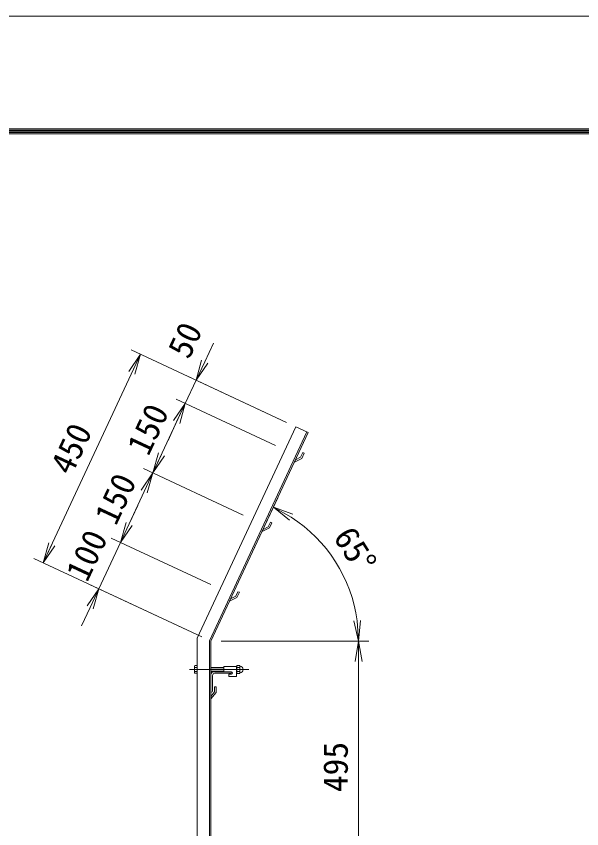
# Model space of a CAD drawing. Units: millimetres at full size. Extents: x -4200 to 4200, y -2970 to 2970.
# Drawn here: x 354 to 1459, y 1381 to 2970 of the extents above; entities that cross this region are included whole.
import ezdxf
from ezdxf.enums import TextEntityAlignment as Align

# ---------------------------------------------------------------- set-up
doc = ezdxf.new("R2010")
doc.units = ezdxf.units.MM
doc.header["$LTSCALE"] = 10
doc.linetypes.add('USER1', pattern=[50.8, 31.75, -6.35, 6.35, -6.35])
for name, color, linetype, lineweight in [('0-0_D-STR1', 1, 'Continuous', 18), ('0-1_D-BMK', 2, 'USER1', 13), ('0-2_D-STR-DIM', 7, 'Continuous', 13), ('0-3_D-STR3', 3, 'Continuous', 13), ('0-8_0', 7, 'Continuous', 18), ('0-B_D-TTL', 7, 'Continuous', 18)]:
    doc.layers.add(name, color=color, linetype=linetype, lineweight=lineweight)
doc.styles.add('ＭＳ ゴシック', font='')
doc.styles.get('ＭＳ ゴシック').set_extended_font_data('MS Gothic')

# ---------------------------------------------------------------- blocks, each defined once
blk = doc.blocks.new('_Open')
at = {"layer": '0-8_0'}
blk.add_line((-10, 1.667), (0, 0), dxfattribs=at)
blk.add_lwpolyline([(-10, -1.667), (0, 0), (-10, 0)], dxfattribs=at)

msp = doc.modelspace()

# ---------------------------------------------------------------- linework, layer by layer
at = {"layer": '0-0_D-STR1'}
for p, q in [((899.99, 2167.41), (707.28, 1754.15)), ((924.46, 2156), (899.99, 2167.41)), ((921.74, 2157.27), (731.28, 1748.83)), ((924.46, 2156), (734.28, 1748.16)), ((913.84, 2116.68), (909.67, 2107.73)), ((916.56, 2115.41), (911.91, 2105.44)), ((913.84, 2116.68), (916.56, 2115.41)), ((911.91, 2105.44), (897.57, 2098.34)), ((899.5, 2102.48), (897.57, 2098.34)), ((909.67, 2107.73), (899.5, 2102.48)), ((846.28, 1971.78), (836.11, 1966.54)), ((850.45, 1980.73), (846.28, 1971.78)), ((853.17, 1979.46), (848.52, 1969.5)), ((850.45, 1980.73), (853.17, 1979.46)), ((848.52, 1969.5), (834.18, 1962.39)), ((836.11, 1966.54), (834.18, 1962.39)), ((787.06, 1844.79), (782.88, 1835.83)), ((789.78, 1843.52), (785.13, 1833.55)), ((787.06, 1844.79), (789.78, 1843.52)), ((785.13, 1833.55), (770.78, 1826.45)), ((772.72, 1830.59), (770.78, 1826.45)), ((782.88, 1835.83), (772.72, 1830.59)), ((707.28, -411.84), (707.28, 1754.15)), ((731.28, -411.84), (731.28, 1748.83)), ((734.28, -411.84), (734.28, 1748.16)), ((774.28, 1688.16), (739.28, 1688.16)), ((772.28, 1685.16), (741.78, 1685.16)), ((774.28, 1687.16), (774.28, 1688.16)), ((734.28, 1683.16), (734.28, 1648.16)), ((737.28, 1680.66), (737.28, 1650.16)), ((741.28, 1658.54), (741.28, 1648.66)), ((741.28, 1648.66), (734.28, 1639.61)), ((735.28, 1648.16), (734.28, 1648.16)), ((744.28, 1647.54), (734.28, 1635.04)), ((734.28, 1639.61), (734.28, 1635.04))]:
    msp.add_line(p, q, dxfattribs=at)
msp.add_lwpolyline([(741.28, 1658.54), (744.28, 1658.54), (744.28, 1647.54)], dxfattribs=at)
for centre, radius, start, end in [((739.28, 1683.16), 5, 90, 180), ((741.78, 1680.66), 4.5, 90, 180), ((772.28, 1687.16), 2, 270, 0), ((735.28, 1650.16), 2, 270, 0)]:
    msp.add_arc(centre, radius, start, end, dxfattribs=at)
at = {"layer": '0-1_D-BMK'}
msp.add_line((808.51, 1692.66), (692.28, 1692.66), dxfattribs=at)
at = {"layer": '0-2_D-STR-DIM'}
for p, q in [((722.15, 2294.47), (739.06, 2330.72)), ((596.49, 2308.93), (406.31, 1901.09)), ((881.86, 2175.86), (578.37, 2317.38)), ((705.25, 2258.22), (684.12, 2212.9)), ((881.86, 2175.86), (687.12, 2266.67)), ((684.12, 2212.9), (620.72, 2076.96)), ((860.73, 2130.55), (665.99, 2221.35)), ((860.73, 2130.55), (665.99, 2221.35)), ((667.21, 2176.65), (650.31, 2140.4)), ((797.34, 1994.6), (602.6, 2085.41)), ((797.34, 1994.6), (602.6, 2085.41)), ((620.72, 2076.96), (557.33, 1941.01)), ((819.49, 1930.89), (864.77, 2027.99)), ((574.24, 1977.26), (591.14, 2013.51)), ((557.33, 1941.01), (515.07, 1850.38)), ((733.94, 1858.65), (539.21, 1949.46)), ((733.94, 1858.65), (539.21, 1949.46)), ((716.15, 1756.61), (388.19, 1909.55)), ((716.15, 1756.61), (496.94, 1858.83)), ((498.17, 1814.13), (481.26, 1777.87)), ((754.28, 1748.16), (1043.04, 1748.16)), ((769.38, 1748.16), (1043.04, 1748.16)), ((1023.04, 1748.16), (1023.04, 1253.16))]:
    msp.add_line(p, q, dxfattribs=at)
msp.add_arc((734.28, 1748.16), 288.76, 7.94316, 57.05684, dxfattribs=at)
at = {"layer": '0-3_D-STR3'}
for p, q in [((701.98, 1698.96), (702.67, 1700.17)), ((707.28, 1700.17), (702.67, 1700.17)), ((707.28, 1700.17), (707.28, 1685.16)), ((785.53, 1700.76), (790.03, 1700.76)), ((701.98, 1698.96), (701.98, 1686.36)), ((701.98, 1686.36), (702.67, 1685.16)), ((707.28, 1696.41), (702.67, 1696.41)), ((707.28, 1688.91), (702.67, 1688.91)), ((707.28, 1685.16), (702.67, 1685.16)), ((734.28, 1696.66), (759.53, 1696.66)), ((734.28, 1695.91), (759.53, 1695.91)), ((734.28, 1689.41), (759.53, 1689.41)), ((734.28, 1688.66), (759.53, 1688.66)), ((759.53, 1698.66), (759.53, 1688.16)), ((784.53, 1698.66), (759.53, 1698.66)), ((774.28, 1688.16), (759.53, 1688.16)), ((784.53, 1698.9), (784.53, 1686.55)), ((784.53, 1698.9), (784.53, 1686.55)), ((784.53, 1698.66), (784.53, 1678.66)), ((790.03, 1696.71), (785.53, 1696.71)), ((790.03, 1688.61), (785.53, 1688.61)), ((785.53, 1684.56), (790.03, 1684.56)), ((791.03, 1698.9), (791.03, 1686.55)), ((791.03, 1698.9), (791.03, 1686.55)), ((769.53, 1683.66), (769.53, 1678.66)), ((774.28, 1683.66), (769.53, 1683.66)), ((784.53, 1678.66), (769.53, 1678.66))]:
    msp.add_line(p, q, dxfattribs=at)
for centre, radius, start, end in [((705.42, 1698.29), 3.32, 145.61585, 214.38415), ((787.07, 1698.74), 2.54, 127.21089, 232.78911), ((788.49, 1698.74), 2.54, 307.21089, 52.78911), ((714.51, 1692.66), 12.42, 162.4121, 197.5879), ((705.42, 1687.03), 3.32, 145.61585, 214.38415), ((774.28, 1685.91), 2.25, 270, 90), ((793.23, 1692.66), 8.7, 152.26063, 207.73937), ((787.08, 1686.59), 2.55, 127.42505, 232.57495), ((782.33, 1692.66), 8.7, 332.26063, 27.73937), ((788.48, 1686.59), 2.55, 307.42505, 52.57495), ((791.4, 1699.61), 0.5, 189.83916, 262.83194), ((791.4, 1685.72), 0.5, 97.16806, 163.42019), ((790.53, 1692.66), 6.5, 277.16806, 82.83194)]:
    msp.add_arc(centre, radius, start, end, dxfattribs=at)
at = {"layer": '0-B_D-TTL', "color": 2}
msp.add_lwpolyline([(-4200, 2970), (4200, 2970), (4200, -2970), (-4200, -2970)], close=True, dxfattribs=at)
at = {"layer": '0-B_D-TTL'}
for points in [[(-3930, 2750), (3930, 2750), (3930, -2750), (-3930, -2750)], [(-3927.5, 2747.5), (3927.5, 2747.5), (3927.5, -2747.5), (-3927.5, -2747.5)], [(-3925, 2745), (3925, 2745), (3925, -2745), (-3925, -2745)], [(-3922.5, 2742.5), (3922.5, 2742.5), (3922.5, -2742.5), (-3922.5, -2742.5)], [(-3920, 2740), (3920, 2740), (3920, -2740), (-3920, -2740)]]:
    msp.add_lwpolyline(points, close=True, dxfattribs=at)

# ---------------------------------------------------------------- block references
at = {"layer": '0-2_D-STR-DIM', "xscale": 4, "yscale": 4}
for p, rotation in [((596.49, 2308.93), 65), ((705.25, 2258.22), 245), ((684.12, 2212.9), 65), ((684.12, 2212.9), 65), ((620.72, 2076.96), 245), ((620.72, 2076.96), 65), ((856.31, 2009.87), 151.02842), ((557.33, 1941.01), 245), ((557.33, 1941.01), 245), ((406.31, 1901.09), 245), ((515.07, 1850.38), 65), ((1023.04, 1748.16), 273.97158), ((1023.04, 1748.16), 90)]:
    msp.add_blockref('_Open', p, dxfattribs=dict(at, rotation=rotation))

# ---------------------------------------------------------------- texts
at = {"layer": '0-2_D-STR-DIM', "style": 'ＭＳ ゴシック'}
for s, rotation, p in [('50', 65, (704.39, 2291.06)), ('150', 65, (624.89, 2101.86)), ('450', 65, (474.79, 2063.91)), ('150', 65, (561.5, 1965.92)), ('65°', 302.5, (959.83, 1944.1)), ('100', 65, (505.2, 1855.31)), ('495', 90, (1016.29, 1452.8))]:
    msp.add_text(s, height=48.09, rotation=rotation, dxfattribs=at).set_placement(p, align=Align.BOTTOM_LEFT)

doc.saveas('drawing.dxf')
